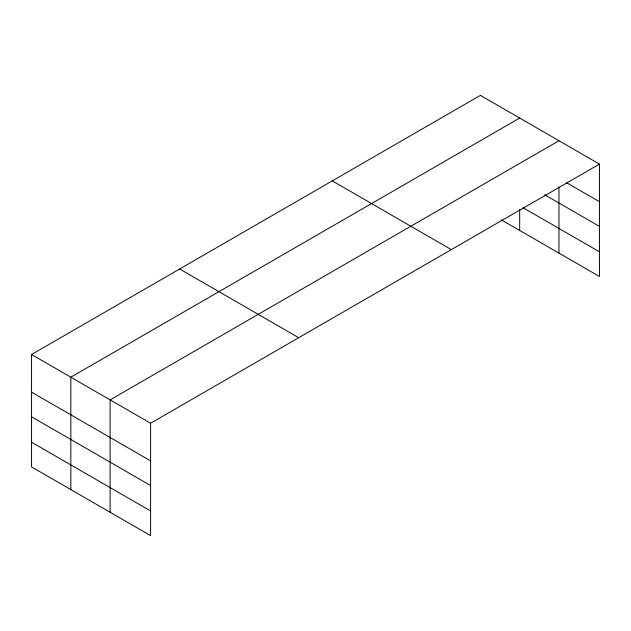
<?xml version="1.0" encoding="UTF-8"?>
<svg xmlns="http://www.w3.org/2000/svg" width="631" height="631" viewBox="0 0 631 631"><rect width="100%" height="100%" fill="white"/><g stroke="black" fill="none" stroke-linecap="round" stroke-linejoin="round"><path stroke-width="0.95" d="M558.971 186.886L558.971 253.126M31.55 354.504L150.596 423.235L150.596 535.632L31.55 466.901L31.55 354.504L480.404 95.368L599.45 164.099L599.45 276.496L501.298 219.825M519.684 118.044L70.838 377.188L70.838 489.585M558.971 140.729L110.125 399.873L110.125 512.269M150.596 423.235L599.45 164.099M566.559 182.722L599.45 201.707M544.766 194.813L599.45 226.387M523.028 207.694L599.45 251.816M332.277 180.884L451.331 249.616M179.669 268.987L298.723 337.719M31.55 392.119L150.596 460.851M31.55 416.799L150.596 485.531M31.55 442.221L150.596 510.96M519.684 209.563L519.684 230.441"/></g></svg>
